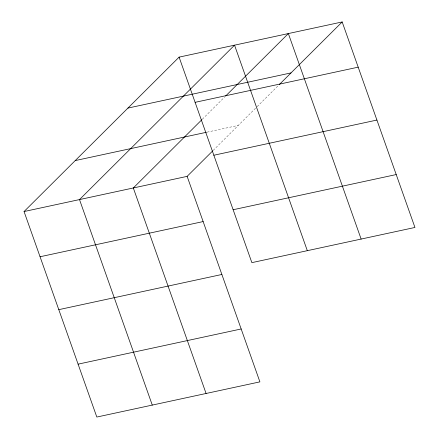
<?xml version="1.0" encoding="UTF-8"?>
<svg xmlns="http://www.w3.org/2000/svg" width="439" height="439" viewBox="0 0 439 439"><rect width="100%" height="100%" fill="white"/><g stroke="black" fill="none" stroke-linecap="round" stroke-linejoin="round"><path stroke-width="0.33" stroke-dasharray="2.19 1.65" d="M202.374 119.194L224.62 97.041M213.195 150.407L256.672 107.105M257.155 106.622L278.919 84.947M207.071 132.144L238.295 125.406"/><path stroke-width="0.66" d="M212.712 150.884L187.129 176.363L259.904 381.87L96.821 417.05L24.052 211.543L179.096 57.13L342.179 21.95L414.948 227.457L251.871 262.637L179.096 57.13M201.891 119.677L133.313 187.974L206.089 393.481M225.586 96.075L288.357 33.562L361.132 239.063M279.402 84.469L342.179 21.95M127.93 108.087L291.013 72.907M195.103 102.336L358.186 67.162M75.217 160.586L206.407 132.287M213.837 155.236L376.92 120.056M24.052 211.543L187.129 176.363M233.136 209.738L396.219 174.557M40.059 256.755L203.142 221.574M58.793 309.654L221.871 274.474M78.093 364.15L241.17 328.976M307.316 250.674L234.541 45.168L79.497 199.586L152.273 405.087"/></g></svg>
